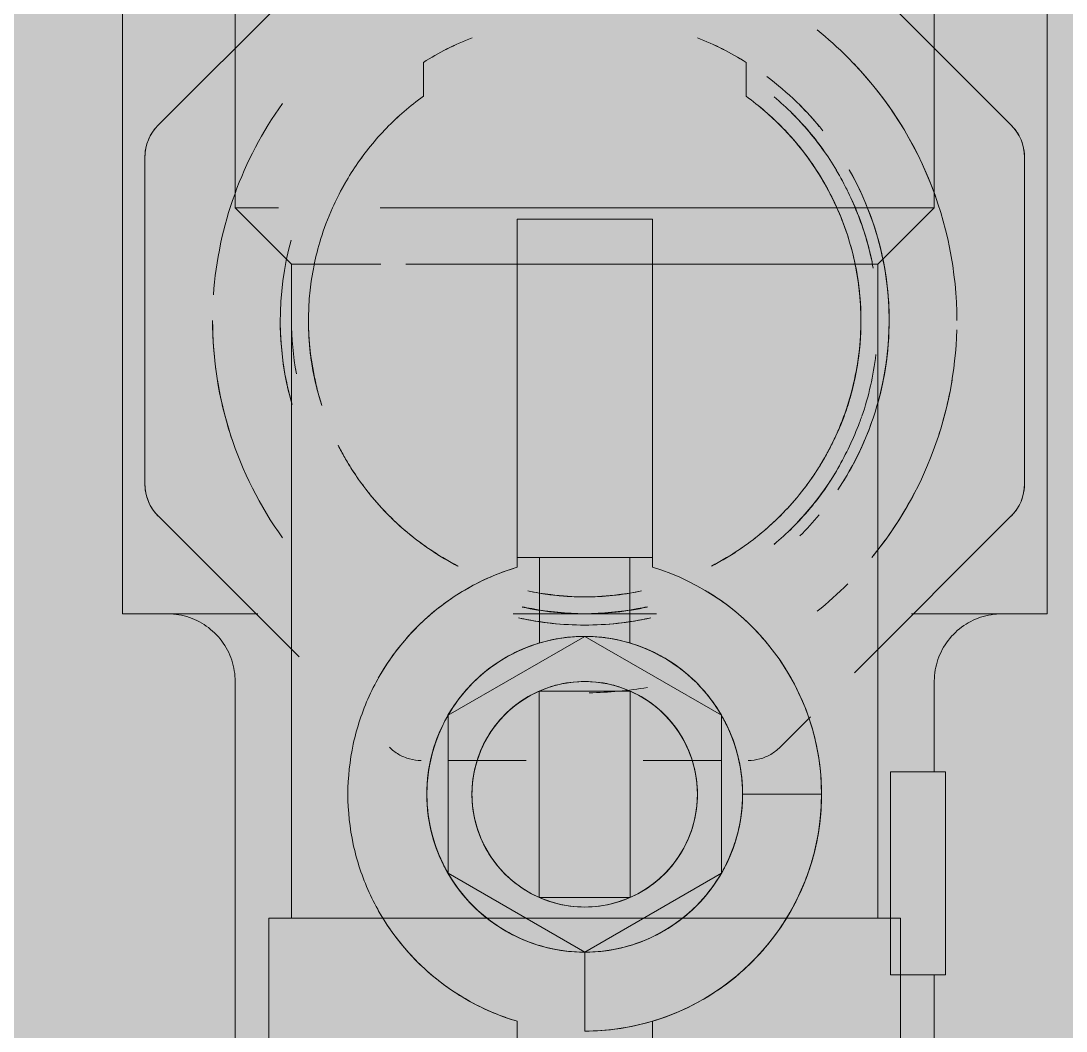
# Model space of a CAD drawing. Header units: millimetres. Extents: x 632 to 645312, y -3890 to 22200.
# Drawn here: x 638349.04 to 638395.38, y 7042.3 to 7087.08 of the extents above; entities that cross this region are included whole.
import ezdxf

# ---------------------------------------------------------------- set-up
doc = ezdxf.new("R2010")
doc.units = ezdxf.units.MM
doc.layers.add('A-200-H_WALL', color=111, linetype='Continuous', lineweight=13)
doc.layers.add('M-520-M_DRAINAGE_FW', color=2, linetype='Continuous', lineweight=13)

# ---------------------------------------------------------------- blocks, each defined once
blk = doc.blocks.new('MixerTap_Wall_GalvinEngineering_CliniMix_LeadSafe - TMV 1000 _201_70_01_09_-2774958-S6_501-SECTION C1')
at = {"layer": 'M-520-M_DRAINAGE_FW', "lineweight": 5}
for p, q in [((4348873.299, 7093.716), (4348873.299, 7060.795)), ((4348914.299, 7060.795), (4348914.299, 7093.716)), ((4348912.714, 7082.458), (4348904.376, 7090.795)), ((4348904.376, 7090.795), (4348912.714, 7082.458)), ((4348878.299, 7089.295), (4348878.299, 7078.795)), ((4348878.299, 7089.295), (4348878.299, 7085.872)), ((4348909.299, 7078.795), (4348909.299, 7089.295)), ((4348909.299, 7085.044), (4348909.299, 7089.295)), ((4348881.134, 7088.707), (4348874.885, 7082.458)), ((4348874.885, 7082.458), (4348881.134, 7088.707)), ((4348886.645, 7085.243), (4348886.645, 7083.739)), ((4348886.645, 7085.243), (4348886.645, 7083.739)), ((4348900.954, 7083.739), (4348900.954, 7085.243)), ((4348900.954, 7083.739), (4348900.954, 7085.243)), ((4348909.299, 7078.795), (4348909.299, 7085.044)), ((4348878.299, 7083.872), (4348878.299, 7081.044)), ((4348874.299, 7071.785), (4348874.299, 7081.044)), ((4348874.299, 7081.044), (4348874.299, 7071.785)), ((4348874.299, 7081.044), (4348874.299, 7066.546)), ((4348874.299, 7066.546), (4348874.299, 7081.044)), ((4348913.299, 7081.044), (4348913.299, 7066.546)), ((4348913.299, 7066.546), (4348913.299, 7081.044)), ((4348913.299, 7066.546), (4348913.299, 7081.044)), ((4348913.299, 7081.044), (4348913.299, 7066.546)), ((4348878.299, 7078.795), (4348880.799, 7076.295)), ((4348880.214, 7078.795), (4348878.299, 7078.795)), ((4348880.137, 7078.795), (4348878.301, 7078.795)), ((4348893.799, 7078.795), (4348884.736, 7078.795)), ((4348887.917, 7078.795), (4348885.254, 7078.795)), ((4348891.272, 7078.795), (4348888.373, 7078.795)), ((4348909.298, 7078.795), (4348893.799, 7078.795)), ((4348898.167, 7078.795), (4348893.799, 7078.795)), ((4348901.663, 7078.795), (4348899.225, 7078.795)), ((4348904.684, 7078.795), (4348903.979, 7078.795)), ((4348909.299, 7078.795), (4348904.982, 7078.795)), ((4348906.799, 7076.295), (4348909.299, 7078.795)), ((4348896.799, 7078.295), (4348890.799, 7078.295)), ((4348890.799, 7078.295), (4348890.799, 7076.295)), ((4348890.799, 7078.295), (4348890.799, 7076.295)), ((4348890.799, 7078.295), (4348890.799, 7078.227)), ((4348890.799, 7078.295), (4348890.799, 7078.227)), ((4348896.799, 7078.295), (4348893.799, 7078.295)), ((4348896.799, 7076.295), (4348896.799, 7078.295)), ((4348896.799, 7076.295), (4348896.799, 7078.295)), ((4348896.799, 7078.227), (4348896.799, 7078.295)), ((4348896.799, 7078.227), (4348896.799, 7078.295)), ((4348890.799, 7078.227), (4348890.799, 7078.027)), ((4348890.799, 7078.227), (4348890.799, 7078.027)), ((4348890.799, 7078.027), (4348890.799, 7077.709)), ((4348890.799, 7078.027), (4348890.799, 7077.295)), ((4348896.799, 7078.027), (4348896.799, 7078.227)), ((4348896.799, 7078.027), (4348896.799, 7078.227)), ((4348896.799, 7077.709), (4348896.799, 7078.027)), ((4348896.799, 7077.709), (4348896.799, 7078.027)), ((4348890.799, 7077.709), (4348890.799, 7077.295)), ((4348896.799, 7077.295), (4348896.799, 7077.709)), ((4348896.799, 7077.295), (4348896.799, 7077.709)), ((4348890.799, 7077.295), (4348890.799, 7076.813)), ((4348890.799, 7077.295), (4348890.799, 7076.813)), ((4348896.799, 7076.813), (4348896.799, 7077.295)), ((4348896.799, 7076.813), (4348896.799, 7077.295)), ((4348890.799, 7076.813), (4348890.799, 7076.295)), ((4348890.799, 7076.813), (4348890.799, 7076.295)), ((4348896.799, 7076.295), (4348896.799, 7076.813)), ((4348896.799, 7076.295), (4348896.799, 7076.813)), ((4348880.799, 7076.295), (4348880.799, 7047.295)), ((4348881.807, 7076.295), (4348880.799, 7076.295)), ((4348881.234, 7076.295), (4348880.799, 7076.295)), ((4348881.234, 7076.295), (4348880.799, 7076.295)), ((4348881.807, 7076.295), (4348880.799, 7076.295)), ((4348884.753, 7076.295), (4348881.234, 7076.295)), ((4348890.606, 7076.295), (4348885.873, 7076.295)), ((4348889.54, 7076.295), (4348885.873, 7076.295)), ((4348893.799, 7076.295), (4348890.606, 7076.295)), ((4348890.799, 7069.973), (4348890.799, 7076.295)), ((4348890.799, 7071.661), (4348890.799, 7076.295)), ((4348896.993, 7076.295), (4348893.799, 7076.295)), ((4348896.799, 7076.295), (4348896.799, 7069.973)), ((4348896.799, 7076.295), (4348896.799, 7071.661)), ((4348896.799, 7073.795), (4348896.799, 7076.295)), ((4348896.799, 7076.295), (4348896.799, 7073.795)), ((4348906.799, 7076.295), (4348896.993, 7076.295)), ((4348901.682, 7076.295), (4348897.986, 7076.295)), ((4348904.383, 7076.295), (4348901.726, 7076.295)), ((4348906.799, 7076.295), (4348905.792, 7076.295)), ((4348906.799, 7076.295), (4348905.792, 7076.295)), ((4348906.799, 7076.295), (4348906.365, 7076.295)), ((4348906.799, 7047.295), (4348906.799, 7076.295)), ((4348906.799, 7070.164), (4348906.799, 7073.795)), ((4348874.299, 7066.546), (4348874.299, 7071.661)), ((4348874.299, 7071.661), (4348874.299, 7066.546)), ((4348890.799, 7071.661), (4348890.799, 7069.973)), ((4348896.799, 7069.973), (4348896.799, 7071.661)), ((4348880.799, 7070.164), (4348880.799, 7066.548)), ((4348890.799, 7069.973), (4348890.799, 7068.847)), ((4348890.799, 7069.973), (4348890.799, 7069.657)), ((4348896.799, 7068.847), (4348896.799, 7069.973)), ((4348896.799, 7069.657), (4348896.799, 7069.973)), ((4348890.799, 7069.657), (4348890.799, 7069.355)), ((4348896.799, 7069.355), (4348896.799, 7069.657)), ((4348890.799, 7069.355), (4348890.799, 7069.081)), ((4348890.799, 7069.081), (4348890.799, 7068.847)), ((4348896.799, 7069.081), (4348896.799, 7069.355)), ((4348896.799, 7068.847), (4348896.799, 7069.081)), ((4348906.799, 7065.352), (4348906.799, 7069.239)), ((4348890.799, 7063.295), (4348890.799, 7068.847)), ((4348890.799, 7063.295), (4348890.799, 7068.847)), ((4348896.799, 7068.847), (4348896.799, 7063.295)), ((4348896.799, 7068.847), (4348896.799, 7063.295)), ((4348896.799, 7063.295), (4348896.799, 7067.245)), ((4348896.799, 7067.245), (4348896.799, 7063.295)), ((4348890.799, 7065.716), (4348890.799, 7063.295)), ((4348890.799, 7063.295), (4348890.799, 7065.716)), ((4348874.885, 7065.132), (4348881.134, 7058.883)), ((4348881.134, 7058.883), (4348874.885, 7065.132)), ((4348905.761, 7058.179), (4348912.714, 7065.132)), ((4348912.714, 7065.132), (4348905.761, 7058.179)), ((4348906.799, 7060.795), (4348906.799, 7063.569)), ((4348896.799, 7063.295), (4348890.799, 7063.295)), ((4348890.799, 7063.295), (4348890.799, 7062.857)), ((4348890.799, 7063.295), (4348890.799, 7062.857)), ((4348891.799, 7059.503), (4348891.799, 7063.295)), ((4348892.796, 7063.295), (4348891.799, 7063.295)), ((4348892.796, 7063.295), (4348891.799, 7063.295)), ((4348891.799, 7059.503), (4348891.799, 7063.295)), ((4348891.799, 7063.295), (4348895.799, 7063.295)), ((4348893.799, 7063.295), (4348892.796, 7063.295)), ((4348893.799, 7063.295), (4348892.796, 7063.295)), ((4348894.802, 7063.295), (4348893.799, 7063.295)), ((4348894.802, 7063.295), (4348893.799, 7063.295)), ((4348895.799, 7063.295), (4348894.802, 7063.295)), ((4348895.799, 7063.295), (4348894.802, 7063.295)), ((4348895.799, 7063.295), (4348895.799, 7059.503)), ((4348895.799, 7063.295), (4348895.799, 7059.503)), ((4348896.799, 7062.857), (4348896.799, 7063.295)), ((4348896.799, 7062.857), (4348896.799, 7063.295)), ((4348879.304, 7060.795), (4348873.299, 7060.795)), ((4348893.799, 7060.795), (4348890.622, 7060.795)), ((4348893.799, 7060.795), (4348890.622, 7060.795)), ((4348896.977, 7060.795), (4348893.799, 7060.795)), ((4348896.977, 7060.795), (4348893.799, 7060.795)), ((4348908.376, 7060.795), (4348905.761, 7058.179)), ((4348905.761, 7058.179), (4348908.376, 7060.795)), ((4348914.299, 7060.795), (4348908.295, 7060.795)), ((4348887.737, 7056.295), (4348893.799, 7059.795)), ((4348893.799, 7059.795), (4348887.737, 7056.295)), ((4348893.799, 7059.795), (4348899.862, 7056.295)), ((4348899.862, 7056.295), (4348893.799, 7059.795)), ((4348906.799, 7047.614), (4348906.799, 7059.55)), ((4348878.299, 7057.795), (4348878.299, 7036.795)), ((4348880.799, 7057.795), (4348880.799, 7047.295)), ((4348909.299, 7053.795), (4348909.299, 7057.795)), ((4348891.778, 7048.222), (4348891.778, 7057.369)), ((4348891.778, 7057.369), (4348895.82, 7057.369)), ((4348895.82, 7057.369), (4348891.778, 7057.369)), ((4348891.778, 7057.369), (4348891.778, 7048.222)), ((4348895.82, 7057.369), (4348895.82, 7048.222)), ((4348895.82, 7048.222), (4348895.82, 7057.369)), ((4348895.82, 7054.636), (4348895.82, 7057.35)), ((4348895.82, 7057.35), (4348895.82, 7054.636)), ((4348887.737, 7049.295), (4348887.737, 7056.295)), ((4348887.737, 7056.295), (4348887.737, 7049.295)), ((4348899.862, 7056.295), (4348899.862, 7049.295)), ((4348899.862, 7049.295), (4348899.862, 7056.295)), ((4348903.817, 7056.235), (4348902.462, 7054.881)), ((4348902.462, 7054.881), (4348903.817, 7056.235)), ((4348902.462, 7054.881), (4348903.817, 7056.235)), ((4348903.817, 7056.235), (4348902.462, 7054.881)), ((4348887.737, 7054.295), (4348891.201, 7054.295)), ((4348891.201, 7054.295), (4348887.737, 7054.295)), ((4348896.397, 7054.295), (4348899.862, 7054.295)), ((4348899.862, 7054.295), (4348896.397, 7054.295)), ((4348895.82, 7048.222), (4348895.82, 7053.962)), ((4348895.82, 7053.962), (4348895.82, 7048.222)), ((4348908.808, 7053.795), (4348907.364, 7053.795)), ((4348908.808, 7053.795), (4348907.364, 7053.795)), ((4348907.364, 7053.795), (4348907.364, 7044.795)), ((4348907.364, 7044.795), (4348907.364, 7053.795)), ((4348909.799, 7053.795), (4348907.364, 7053.795)), ((4348907.364, 7053.795), (4348909.799, 7053.795)), ((4348909.299, 7053.795), (4348908.808, 7053.795)), ((4348909.299, 7053.795), (4348908.808, 7053.795)), ((4348909.799, 7053.795), (4348909.799, 7044.795)), ((4348909.799, 7044.795), (4348909.799, 7053.795)), ((4348899.862, 7049.295), (4348899.862, 7052.98)), ((4348899.862, 7052.98), (4348899.862, 7049.295)), ((4348904.299, 7052.795), (4348900.799, 7052.795)), ((4348900.799, 7052.795), (4348904.299, 7052.795)), ((4348903.817, 7052.795), (4348904.299, 7052.795)), ((4348904.299, 7052.795), (4348903.817, 7052.795)), ((4348887.737, 7051.662), (4348887.737, 7049.295)), ((4348887.737, 7049.295), (4348887.737, 7051.662)), ((4348891.778, 7051.628), (4348891.778, 7048.222)), ((4348891.778, 7048.222), (4348891.778, 7051.628)), ((4348893.799, 7045.795), (4348887.737, 7049.295)), ((4348887.737, 7049.295), (4348893.799, 7045.795)), ((4348899.862, 7049.295), (4348893.799, 7045.795)), ((4348893.799, 7045.795), (4348899.862, 7049.295)), ((4348895.82, 7048.222), (4348891.778, 7048.222)), ((4348891.778, 7048.222), (4348895.82, 7048.222)), ((4348879.799, 7047.295), (4348879.799, 7039.295)), ((4348879.799, 7047.295), (4348879.799, 7039.295)), ((4348881.861, 7047.295), (4348879.799, 7047.295)), ((4348879.972, 7047.295), (4348879.799, 7047.295)), ((4348881.861, 7047.295), (4348879.799, 7047.295)), ((4348882.588, 7047.295), (4348880.799, 7047.295)), ((4348882.588, 7047.295), (4348880.799, 7047.295)), ((4348880.986, 7047.295), (4348880.799, 7047.295)), ((4348884.518, 7047.295), (4348881.861, 7047.295)), ((4348884.938, 7047.295), (4348881.98, 7047.295)), ((4348884.573, 7047.295), (4348882.588, 7047.295)), ((4348889.469, 7047.295), (4348884.518, 7047.295)), ((4348889.469, 7047.295), (4348884.573, 7047.295)), ((4348891.003, 7047.295), (4348885.624, 7047.295)), ((4348891.012, 7047.295), (4348885.724, 7047.295)), ((4348893.799, 7047.295), (4348891.003, 7047.295)), ((4348893.799, 7047.295), (4348891.012, 7047.295)), ((4348896.587, 7047.295), (4348893.799, 7047.295)), ((4348896.595, 7047.295), (4348893.799, 7047.295)), ((4348901.875, 7047.295), (4348896.587, 7047.295)), ((4348901.974, 7047.295), (4348896.595, 7047.295)), ((4348906.799, 7047.295), (4348898.129, 7047.295)), ((4348907.799, 7047.295), (4348898.129, 7047.295)), ((4348904.408, 7047.295), (4348902.179, 7047.295)), ((4348904.408, 7047.295), (4348902.179, 7047.295)), ((4348904.222, 7047.295), (4348902.891, 7047.295)), ((4348904.222, 7047.295), (4348902.891, 7047.295)), ((4348905.011, 7047.295), (4348904.145, 7047.295)), ((4348905.738, 7047.295), (4348904.267, 7047.295)), ((4348906.799, 7047.295), (4348905.011, 7047.295)), ((4348907.799, 7047.295), (4348905.738, 7047.295)), ((4348906.799, 7047.295), (4348906.612, 7047.295)), ((4348907.799, 7047.295), (4348907.627, 7047.295)), ((4348907.799, 7039.295), (4348907.799, 7047.295)), ((4348907.799, 7044.795), (4348907.799, 7047.295)), ((4348893.799, 7045.795), (4348893.799, 7042.295)), ((4348893.799, 7042.295), (4348893.799, 7045.795)), ((4348893.799, 7042.295), (4348893.799, 7045.795)), ((4348893.799, 7045.795), (4348893.799, 7042.295)), ((4348907.364, 7044.795), (4348908.808, 7044.795)), ((4348907.364, 7044.795), (4348908.808, 7044.795)), ((4348907.364, 7044.795), (4348909.799, 7044.795)), ((4348907.364, 7044.795), (4348909.799, 7044.795)), ((4348907.799, 7039.295), (4348907.799, 7044.795)), ((4348908.808, 7044.795), (4348909.299, 7044.795)), ((4348908.808, 7044.795), (4348909.299, 7044.795)), ((4348909.299, 7036.795), (4348909.299, 7044.795)), ((4348890.799, 7042.733), (4348890.799, 7042.295)), ((4348890.799, 7042.733), (4348890.799, 7042.295)), ((4348896.799, 7042.295), (4348896.799, 7042.733)), ((4348896.799, 7042.295), (4348896.799, 7042.733)), ((4348890.799, 7042.295), (4348890.799, 7039.295)), ((4348896.799, 7039.295), (4348896.799, 7042.295))]:
    blk.add_line(p, q, dxfattribs=at)
at = {"layer": 'M-520-M_DRAINAGE_FW', "lineweight": 5, "flags": 128}
for points in [[(4348878.299, 7057.795), (4348878.297, 7057.915), (4348878.29, 7058.035), (4348878.278, 7058.154), (4348878.261, 7058.273), (4348878.24, 7058.391), (4348878.213, 7058.508), (4348878.182, 7058.624), (4348878.147, 7058.739), (4348878.107, 7058.852), (4348878.063, 7058.963), (4348878.014, 7059.073), (4348877.96, 7059.181), (4348877.903, 7059.286), (4348877.841, 7059.389), (4348877.775, 7059.489), (4348877.706, 7059.587), (4348877.632, 7059.682), (4348877.555, 7059.773), (4348877.474, 7059.862), (4348877.389, 7059.947), (4348877.302, 7060.029), (4348877.211, 7060.107), (4348877.117, 7060.182), (4348877.02, 7060.253), (4348876.92, 7060.32), (4348876.818, 7060.382), (4348876.713, 7060.441), (4348876.606, 7060.495), (4348876.497, 7060.546), (4348876.386, 7060.591), (4348876.274, 7060.633), (4348876.159, 7060.669), (4348876.044, 7060.701), (4348875.927, 7060.729), (4348875.809, 7060.752), (4348875.691, 7060.77), (4348875.571, 7060.783), (4348875.452, 7060.791), (4348875.332, 7060.795), (4348875.299, 7060.795)], [(4348912.299, 7060.795), (4348912.179, 7060.793), (4348912.06, 7060.786), (4348911.94, 7060.774), (4348911.821, 7060.757), (4348911.703, 7060.735), (4348911.586, 7060.709), (4348911.47, 7060.678), (4348911.356, 7060.643), (4348911.243, 7060.603), (4348911.131, 7060.558), (4348911.022, 7060.509), (4348910.914, 7060.456), (4348910.809, 7060.399), (4348910.706, 7060.337), (4348910.605, 7060.271), (4348910.508, 7060.201), (4348910.413, 7060.128), (4348910.321, 7060.051), (4348910.233, 7059.97), (4348910.147, 7059.885), (4348910.065, 7059.798), (4348909.987, 7059.707), (4348909.913, 7059.613), (4348909.842, 7059.516), (4348909.775, 7059.416), (4348909.712, 7059.314), (4348909.653, 7059.209), (4348909.599, 7059.102), (4348909.549, 7058.993), (4348909.503, 7058.882), (4348909.462, 7058.77), (4348909.425, 7058.655), (4348909.393, 7058.54), (4348909.366, 7058.423), (4348909.343, 7058.305), (4348909.325, 7058.186), (4348909.312, 7058.067), (4348909.303, 7057.947), (4348909.3, 7057.828), (4348909.299, 7057.795)]]:
    blk.add_lwpolyline(points, dxfattribs=at)
at = {"layer": 'M-520-M_DRAINAGE_FW', "lineweight": 5}
for centre, radius, start, end in [((4348893.799, 7073.795), 16.5, 45, 51.3636), ((4348893.799, 7073.795), 16.5, 45, 51.3636), ((4348893.799, 7073.795), 16.5, 45, 51.3636), ((4348893.799, 7073.795), 16.5, 45, 51.3636), ((4348893.799, 7073.795), 16.5, 0, 45), ((4348893.799, 7073.795), 16.5, 0, 45), ((4348893.799, 7073.795), 16.5, 18.6631, 43.6764), ((4348893.799, 7073.795), 16.5, 18.6631, 43.6764), ((4348893.799, 7073.795), 13.5, 38.5703, 53.2407), ((4348893.799, 7073.795), 16.5, 144.291, 176.0443), ((4348893.799, 7073.795), 16.5, 144.291, 176.0443), ((4348893.799, 7073.795), 12.25, 31.269, 49.509), ((4348893.799, 7073.795), 13, 35.2502, 45), ((4348893.799, 7073.795), 13, 35.2502, 45), ((4348893.799, 7073.795), 13.5, 39.635, 45), ((4348893.799, 7073.795), 13.5, 39.635, 45), ((4348876.299, 7081.044), 2, 135, 180), ((4348876.299, 7081.044), 2, 135, 150), ((4348876.299, 7081.044), 2, 135, 150), ((4348876.299, 7081.044), 2, 135, 150), ((4348893.799, 7073.795), 12.25, 28.0019, 45), ((4348893.799, 7073.795), 12.25, 28.0019, 45), ((4348893.799, 7073.795), 12.25, 28.0019, 45), ((4348893.799, 7073.795), 12.25, 28.0019, 45), ((4348911.299, 7081.044), 2, 30, 45), ((4348911.299, 7081.044), 2, 30, 45), ((4348911.299, 7081.044), 2, 0, 45), ((4348911.299, 7081.044), 2, 15, 45), ((4348876.299, 7081.044), 2, 150, 165), ((4348876.299, 7081.044), 2, 150, 165), ((4348876.299, 7081.044), 2, 150, 165), ((4348911.299, 7081.044), 2, 15, 30), ((4348911.299, 7081.044), 2, 15, 30), ((4348876.299, 7081.044), 2, 165, 180), ((4348876.299, 7081.044), 2, 165, 180), ((4348876.299, 7081.044), 2, 165, 180), ((4348911.299, 7081.044), 2, 0, 15), ((4348911.299, 7081.044), 2, 0, 15), ((4348911.299, 7081.044), 2, 0, 15), ((4348893.799, 7073.795), 12.25, 18.1984, 31.269), ((4348893.799, 7073.795), 12.25, 18.1984, 31.2699), ((4348893.799, 7073.795), 13.5, 347.3986, 29.6574), ((4348893.799, 7073.795), 13.5, 7.0087, 29.6574), ((4348893.799, 7073.795), 12.25, 12.9877, 25.9754), ((4348893.799, 7073.795), 12.25, 12.9877, 25.9754), ((4348893.799, 7073.795), 12.25, 12.9877, 25.9754), ((4348893.799, 7073.795), 12.25, 12.9877, 25.9754), ((4348893.799, 7073.795), 13, 12.2384, 24.4768), ((4348893.799, 7073.795), 13, 12.2384, 24.4768), ((4348893.799, 7073.795), 13.5, 343.9984, 20.9976), ((4348893.799, 7073.795), 13.5, 164.6543, 196.0016), ((4348893.799, 7073.795), 13.5, 344.8185, 14.9917), ((4348893.799, 7073.795), 12.25, 0, 12.9877), ((4348893.799, 7073.795), 12.25, 0, 12.9877), ((4348893.799, 7073.795), 12.25, 0, 12.9877), ((4348893.799, 7073.795), 12.25, 0, 12.9877), ((4348893.799, 7073.795), 12.25, 168.0382, 197.8678), ((4348893.799, 7073.795), 12.25, 342.1322, 11.9618), ((4348893.799, 7073.795), 16.5, 180, 215.709), ((4348893.799, 7073.795), 16.5, 180, 215.709), ((4348893.799, 7073.795), 16.5, 180, 188.2305), ((4348893.799, 7073.795), 16.5, 180, 188.2305), ((4348893.799, 7073.795), 13.5, 180, 190.0594), ((4348893.799, 7073.795), 13.5, 180, 190.0594), ((4348893.799, 7073.795), 13, 180, 190.4463), ((4348893.799, 7073.795), 13, 180, 190.4463), ((4348893.799, 7073.795), 12.25, 180, 191.0859), ((4348893.799, 7073.795), 12.25, 180, 191.0859), ((4348893.799, 7073.795), 12.25, 180, 191.0859), ((4348893.799, 7073.795), 12.25, 180, 191.0859), ((4348893.799, 7073.795), 12.25, 338.7221, 0), ((4348893.799, 7073.795), 12.25, 338.7221, 0), ((4348893.799, 7073.795), 12.25, 341.1735, 0), ((4348893.799, 7073.795), 12.25, 341.1735, 0), ((4348893.799, 7073.795), 16.5, 320.4663, 358.5849), ((4348893.799, 7073.795), 16.5, 320.4663, 358.5849), ((4348893.799, 7073.795), 13, 340.9615, 353.3404), ((4348893.799, 7073.795), 13, 340.9615, 353.3404), ((4348893.799, 7073.795), 13.5, 189.2579, 196.0016), ((4348893.799, 7073.795), 12.25, 190.2106, 197.8678), ((4348893.799, 7073.795), 16.5, 189.1933, 198.6631), ((4348893.799, 7073.795), 16.5, 189.1933, 198.6631), ((4348893.799, 7073.795), 16.5, 341.3369, 350.8067), ((4348893.799, 7073.795), 16.5, 341.3369, 350.8067), ((4348893.799, 7073.795), 13.5, 327.9062, 347.3986), ((4348893.799, 7073.795), 12.25, 328.5559, 342.1322), ((4348893.799, 7073.795), 12.25, 328.5548, 342.1322), ((4348893.799, 7073.795), 13.5, 327.9062, 340.8333), ((4348893.799, 7073.795), 13.5, 326.2709, 338.8976), ((4348893.799, 7073.795), 13.5, 326.2698, 338.8961), ((4348876.299, 7066.546), 2, 180, 195), ((4348876.299, 7066.546), 2, 180, 195), ((4348876.299, 7066.546), 2, 180, 225), ((4348876.299, 7066.546), 2, 180, 195), ((4348893.799, 7073.795), 13, 315, 324.7498), ((4348893.799, 7073.795), 13, 315, 324.7498), ((4348911.299, 7066.546), 2, 315, 0), ((4348911.299, 7066.546), 2, 345, 0), ((4348911.299, 7066.546), 2, 345, 0), ((4348911.299, 7066.546), 2, 345, 0), ((4348876.299, 7066.546), 2, 195, 210), ((4348876.299, 7066.546), 2, 195, 210), ((4348876.299, 7066.546), 2, 195, 225), ((4348893.799, 7073.795), 16.5, 320.4663, 332.5803), ((4348893.799, 7073.795), 16.5, 320.4663, 332.5803), ((4348911.299, 7066.546), 2, 315, 345), ((4348911.299, 7066.546), 2, 330, 345), ((4348911.299, 7066.546), 2, 330, 345), ((4348876.299, 7066.546), 2, 210, 225), ((4348876.299, 7066.546), 2, 210, 225), ((4348911.299, 7066.546), 2, 315, 330), ((4348911.299, 7066.546), 2, 315, 330), ((4348893.799, 7073.795), 13.5, 315, 320.365), ((4348893.799, 7073.795), 13.5, 315, 320.365), ((4348893.799, 7052.795), 10.5, 106.6015, 150.6406), ((4348893.799, 7052.795), 10.5, 106.6015, 150.6406), ((4348893.799, 7052.795), 10.5, 106.6015, 118.8346), ((4348893.799, 7052.795), 10.5, 106.6015, 118.8346), ((4348893.799, 7052.795), 10.5, 286.6015, 73.3985), ((4348893.799, 7052.795), 10.5, 0, 73.3985), ((4348893.799, 7073.795), 16.5, 308.6364, 315), ((4348893.799, 7073.795), 16.5, 308.6364, 315), ((4348893.799, 7073.795), 16.5, 308.6364, 315), ((4348893.799, 7073.795), 16.5, 308.6364, 315), ((4348893.799, 7052.795), 10.5, 118.8346, 131.0677), ((4348893.799, 7052.795), 10.5, 118.8346, 131.0677), ((4348893.799, 7073.795), 12.25, 258.4089, 270), ((4348893.799, 7073.795), 12.25, 258.409, 270), ((4348893.799, 7073.795), 12.25, 270, 281.5911), ((4348893.799, 7052.795), 10.5, 44.0391, 58.7188), ((4348893.799, 7052.795), 10.5, 44.0391, 58.7188), ((4348893.799, 7052.795), 10.5, 131.0677, 143.3008), ((4348893.799, 7052.795), 10.5, 131.0677, 143.3008), ((4348893.799, 7073.795), 13, 257.715, 270), ((4348893.799, 7073.795), 13, 257.715, 270), ((4348893.799, 7073.795), 13, 270, 282.285), ((4348893.799, 7073.795), 13, 270, 282.285), ((4348893.799, 7073.795), 13.5, 257.4515, 270), ((4348893.799, 7073.795), 13.5, 257.4515, 270), ((4348893.799, 7073.795), 13.5, 257.6992, 270), ((4348893.799, 7073.795), 13.5, 257.6992, 270), ((4348893.799, 7073.795), 13.5, 270, 282.5485), ((4348893.799, 7073.795), 13.5, 270, 282.3008), ((4348893.799, 7052.795), 7, 90, 270), ((4348893.799, 7052.795), 7, 90, 270), ((4348893.799, 7052.795), 7, 90, 105), ((4348893.799, 7052.795), 7, 90, 105), ((4348893.799, 7052.795), 7, 90, 105), ((4348893.799, 7052.795), 7, 90, 98.3008), ((4348893.799, 7052.795), 7, 90, 98.3008), ((4348893.799, 7052.795), 7, 270, 90), ((4348893.799, 7052.795), 7, 81.6992, 90), ((4348893.799, 7052.795), 7, 81.6992, 90), ((4348893.799, 7052.795), 7, 270, 90), ((4348893.799, 7052.795), 7, 75, 90), ((4348893.799, 7052.795), 7, 75, 90), ((4348893.799, 7052.795), 7, 75, 90), ((4348893.799, 7052.795), 10.5, 29.3594, 44.0391), ((4348893.799, 7052.795), 10.5, 29.3594, 44.0391), ((4348893.799, 7052.795), 7, 105, 135), ((4348893.799, 7052.795), 7, 105, 120), ((4348893.799, 7052.795), 7, 105, 120), ((4348893.799, 7052.795), 7, 98.3008, 106.6015), ((4348893.799, 7052.795), 7, 98.3008, 106.6015), ((4348893.799, 7052.795), 7, 73.3985, 81.6992), ((4348893.799, 7052.795), 7, 73.3985, 81.6992), ((4348893.799, 7052.795), 7, 45, 75), ((4348893.799, 7052.795), 7, 60, 75), ((4348893.799, 7052.795), 7, 60, 75), ((4348893.799, 7052.795), 10.5, 143.3008, 155.5338), ((4348893.799, 7052.795), 10.5, 143.3008, 155.5338), ((4348893.799, 7052.795), 7, 120, 135), ((4348893.799, 7052.795), 7, 120, 135), ((4348893.799, 7052.795), 7, 45, 60), ((4348893.799, 7052.795), 7, 45, 60), ((4348893.799, 7052.795), 10.5, 16.7198, 29.3594), ((4348893.799, 7052.795), 10.5, 16.7198, 29.3594), ((4348893.799, 7052.795), 7, 135, 150), ((4348893.799, 7052.795), 7, 135, 150), ((4348893.799, 7052.795), 7, 135, 150), ((4348893.799, 7052.795), 5, 90, 270), ((4348893.799, 7052.795), 5, 105, 120), ((4348893.799, 7052.795), 5, 105, 120), ((4348893.799, 7052.795), 5, 105, 120), ((4348893.799, 7052.795), 5, 90, 105), ((4348893.799, 7052.795), 5, 90, 105), ((4348893.799, 7052.795), 5, 90, 105), ((4348893.799, 7052.795), 5, 75, 90), ((4348893.799, 7052.795), 5, 270, 90), ((4348893.799, 7052.795), 5, 75, 90), ((4348893.799, 7052.795), 5, 75, 90), ((4348893.799, 7073.795), 16.5, 270.683, 279.7244), ((4348893.799, 7073.795), 16.5, 270.683, 279.7244), ((4348893.799, 7052.795), 5, 60, 75), ((4348893.799, 7052.795), 5, 60, 75), ((4348893.799, 7052.795), 5, 60, 75), ((4348893.799, 7052.795), 7, 30, 45), ((4348893.799, 7052.795), 7, 30, 45), ((4348893.799, 7052.795), 7, 30, 45), ((4348893.799, 7052.795), 10.5, 155.5338, 167.7669), ((4348893.799, 7052.795), 10.5, 155.5338, 167.7669), ((4348893.799, 7052.795), 5, 120, 240), ((4348893.799, 7052.795), 5, 120, 135), ((4348893.799, 7052.795), 5, 120, 135), ((4348893.799, 7052.795), 5, 300, 60), ((4348893.799, 7052.795), 5, 45, 60), ((4348893.799, 7052.795), 5, 45, 60), ((4348893.799, 7052.795), 7, 150, 210), ((4348893.799, 7052.795), 7, 150, 165), ((4348893.799, 7052.795), 7, 150, 165), ((4348893.799, 7052.795), 5, 135, 150), ((4348893.799, 7052.795), 5, 135, 150), ((4348893.799, 7052.795), 5, 30, 45), ((4348893.799, 7052.795), 5, 30, 45), ((4348893.799, 7052.795), 7, 0, 30), ((4348893.799, 7052.795), 7, 15, 30), ((4348893.799, 7052.795), 7, 15, 30), ((4348893.799, 7052.795), 10.5, 14.6797, 16.7198), ((4348893.799, 7052.795), 10.5, 14.6797, 16.7198), ((4348893.799, 7052.795), 5, 150, 165), ((4348893.799, 7052.795), 5, 150, 165), ((4348893.799, 7052.795), 5, 15, 30), ((4348893.799, 7052.795), 5, 15, 30), ((4348893.799, 7052.795), 10.5, 0, 14.6797), ((4348893.799, 7052.795), 10.5, 0, 14.6797), ((4348893.799, 7052.795), 10.5, 167.7669, 180), ((4348893.799, 7052.795), 10.5, 167.7669, 180), ((4348886.551, 7056.295), 2, 225, 240), ((4348886.551, 7056.295), 2, 225, 240), ((4348886.551, 7056.295), 2, 225, 240), ((4348886.551, 7056.295), 2, 225, 240), ((4348901.048, 7056.295), 2, 300, 315), ((4348901.048, 7056.295), 2, 300, 315), ((4348901.048, 7056.295), 2, 300, 315), ((4348901.048, 7056.295), 2, 300, 315), ((4348886.551, 7056.295), 2, 240, 255), ((4348886.551, 7056.295), 2, 240, 255), ((4348886.551, 7056.295), 2, 240, 255), ((4348886.551, 7056.295), 2, 240, 255), ((4348886.551, 7056.295), 2, 255, 270), ((4348886.551, 7056.295), 2, 255, 270), ((4348886.551, 7056.295), 2, 255, 270), ((4348886.551, 7056.295), 2, 255, 270), ((4348893.799, 7052.795), 7, 165, 180), ((4348893.799, 7052.795), 7, 165, 180), ((4348893.799, 7052.795), 7, 0, 15), ((4348893.799, 7052.795), 7, 0, 15), ((4348901.048, 7056.295), 2, 270, 285), ((4348901.048, 7056.295), 2, 270, 285), ((4348901.048, 7056.295), 2, 270, 285), ((4348901.048, 7056.295), 2, 270, 285), ((4348901.048, 7056.295), 2, 285, 300), ((4348901.048, 7056.295), 2, 285, 300), ((4348901.048, 7056.295), 2, 285, 300), ((4348901.048, 7056.295), 2, 285, 300), ((4348893.799, 7052.795), 5, 165, 180), ((4348893.799, 7052.795), 5, 165, 180), ((4348893.799, 7052.795), 5, 0, 15), ((4348893.799, 7052.795), 5, 0, 15), ((4348893.799, 7052.795), 10.5, 180, 192.2331), ((4348893.799, 7052.795), 10.5, 180, 192.2331), ((4348893.799, 7052.795), 7, 180, 195), ((4348893.799, 7052.795), 7, 180, 195), ((4348893.799, 7052.795), 5, 180, 195), ((4348893.799, 7052.795), 5, 180, 195), ((4348893.799, 7052.795), 10.5, 270, 0), ((4348893.799, 7052.795), 5, 345, 0), ((4348893.799, 7052.795), 5, 345, 0), ((4348893.799, 7052.795), 7, 330, 1.5869), ((4348893.799, 7052.795), 7, 330, 0), ((4348893.799, 7052.795), 7, 345, 0), ((4348893.799, 7052.795), 7, 345, 0), ((4348893.799, 7052.795), 10.5, 345, 0), ((4348893.799, 7052.795), 10.5, 345.3203, 0), ((4348893.799, 7052.795), 7, 189.717, 210), ((4348893.799, 7052.795), 5, 195, 210), ((4348893.799, 7052.795), 5, 195, 210), ((4348893.799, 7052.795), 5, 330, 345), ((4348893.799, 7052.795), 5, 330, 345), ((4348893.799, 7052.795), 7, 195, 210), ((4348893.799, 7052.795), 7, 195, 210), ((4348893.799, 7052.795), 7, 330, 345), ((4348893.799, 7052.795), 7, 330, 345), ((4348893.799, 7052.795), 10.5, 192.2331, 204.4662), ((4348893.799, 7052.795), 10.5, 192.2331, 204.4662), ((4348893.799, 7052.795), 5, 210, 225), ((4348893.799, 7052.795), 5, 210, 225), ((4348893.799, 7052.795), 5, 315, 330), ((4348893.799, 7052.795), 5, 315, 330), ((4348893.799, 7052.795), 10.5, 343.2144, 345), ((4348893.799, 7052.795), 10.5, 343.2802, 345.3203), ((4348893.799, 7052.795), 10.5, 330, 343.2144), ((4348893.799, 7052.795), 10.5, 330.6406, 343.2802), ((4348893.799, 7052.795), 7, 210, 225), ((4348893.799, 7052.795), 7, 210, 225), ((4348893.799, 7052.795), 7, 210, 225), ((4348893.799, 7052.795), 5, 225, 240), ((4348893.799, 7052.795), 5, 225, 240), ((4348893.799, 7052.795), 5, 300, 315), ((4348893.799, 7052.795), 5, 300, 315), ((4348893.799, 7052.795), 7, 315, 330), ((4348893.799, 7052.795), 7, 315, 330), ((4348893.799, 7052.795), 7, 315, 330), ((4348893.799, 7052.795), 10.5, 204.4662, 216.6992), ((4348893.799, 7052.795), 10.5, 204.4662, 216.6992), ((4348893.799, 7052.795), 5, 240, 255), ((4348893.799, 7052.795), 5, 240, 255), ((4348893.799, 7052.795), 5, 240, 255), ((4348893.799, 7052.795), 5, 285, 300), ((4348893.799, 7052.795), 5, 285, 300), ((4348893.799, 7052.795), 5, 285, 300), ((4348893.799, 7052.795), 7, 225, 255), ((4348893.799, 7052.795), 7, 225, 240), ((4348893.799, 7052.795), 7, 225, 240), ((4348893.799, 7052.795), 5, 255, 270), ((4348893.799, 7052.795), 5, 255, 270), ((4348893.799, 7052.795), 5, 255, 270), ((4348893.799, 7052.795), 5, 270, 285), ((4348893.799, 7052.795), 5, 270, 285), ((4348893.799, 7052.795), 5, 270, 285), ((4348893.799, 7052.795), 7, 285, 315), ((4348893.799, 7052.795), 7, 300, 315), ((4348893.799, 7052.795), 7, 300, 315), ((4348893.799, 7052.795), 10.5, 209.3594, 253.3985), ((4348893.799, 7052.795), 10.5, 209.3594, 253.3985), ((4348893.799, 7052.795), 10.5, 315, 330), ((4348893.799, 7052.795), 10.5, 315.9609, 330.6406), ((4348893.799, 7052.795), 10.5, 216.6992, 228.9323), ((4348893.799, 7052.795), 10.5, 216.6992, 228.9323), ((4348893.799, 7052.795), 7, 240, 255), ((4348893.799, 7052.795), 7, 240, 255), ((4348893.799, 7052.795), 7, 285, 300), ((4348893.799, 7052.795), 7, 285, 300), ((4348893.799, 7052.795), 7, 255, 270), ((4348893.799, 7052.795), 7, 255, 270), ((4348893.799, 7052.795), 7, 255, 270), ((4348893.799, 7052.795), 7, 270, 285), ((4348893.799, 7052.795), 7, 270, 285), ((4348893.799, 7052.795), 7, 270, 285), ((4348893.799, 7052.795), 10.5, 300, 315), ((4348893.799, 7052.795), 10.5, 301.2812, 315.9609), ((4348893.799, 7052.795), 10.5, 228.9323, 241.1654), ((4348893.799, 7052.795), 10.5, 228.9323, 241.1654), ((4348893.799, 7052.795), 10.5, 241.1654, 253.3985), ((4348893.799, 7052.795), 10.5, 241.1654, 253.3985), ((4348893.799, 7052.795), 10.5, 270, 286.6015), ((4348893.799, 7052.795), 10.5, 278.3008, 286.6015), ((4348893.799, 7052.795), 10.5, 270, 278.3008)]:
    blk.add_arc(centre, radius, start, end, dxfattribs=at)
for points in [[(4348888.805, 7086.337), (4348888.038, 7086.034), (4348887.319, 7085.672), (4348886.645, 7085.243)], [(4348888.805, 7086.337), (4348888.038, 7086.032), (4348887.316, 7085.663), (4348886.645, 7085.243)], [(4348900.954, 7085.243), (4348900.28, 7085.672), (4348899.56, 7086.034), (4348898.794, 7086.337)], [(4348900.954, 7085.243), (4348900.282, 7085.663), (4348899.561, 7086.032), (4348898.794, 7086.337)], [(4348886.645, 7083.739), (4348886.056, 7083.315), (4348885.507, 7082.84), (4348885.01, 7082.328)], [(4348886.645, 7083.739), (4348886.05, 7083.309), (4348885.507, 7082.839), (4348885.011, 7082.329)], [(4348902.588, 7082.329), (4348902.091, 7082.839), (4348901.549, 7083.309), (4348900.954, 7083.739)], [(4348905.025, 7080.351), (4348904.661, 7080.987), (4348903.808, 7082.2), (4348902.767, 7083.238), (4348902.201, 7083.715)], [(4348885.01, 7082.328), (4348884.761, 7082.072), (4348884.289, 7081.54), (4348883.864, 7080.971), (4348883.664, 7080.676)], [(4348885.011, 7082.329), (4348884.514, 7081.818), (4348884.063, 7081.266), (4348883.665, 7080.677)], [(4348903.829, 7080.83), (4348903.457, 7081.362), (4348903.042, 7081.862), (4348902.588, 7082.329)], [(4348883.665, 7080.677), (4348883.267, 7080.087), (4348882.921, 7079.461), (4348882.616, 7078.795)], [(4348883.664, 7080.676), (4348883.264, 7080.086), (4348882.911, 7079.454), (4348882.616, 7078.795)], [(4348903.934, 7080.677), (4348903.899, 7080.728), (4348903.864, 7080.779), (4348903.829, 7080.83)], [(4348904.982, 7078.795), (4348904.678, 7079.461), (4348904.332, 7080.087), (4348903.934, 7080.677)], [(4348904.982, 7078.795), (4348904.688, 7079.454), (4348904.335, 7080.086), (4348903.934, 7080.676)], [(4348882.616, 7078.795), (4348882.399, 7078.309), (4348882.066, 7077.394), (4348881.878, 7076.633), (4348881.807, 7076.295)], [(4348882.616, 7078.795), (4348882.399, 7078.309), (4348882.232, 7077.852), (4348882.102, 7077.433)], [(4348905.792, 7076.295), (4348905.721, 7076.633), (4348905.533, 7077.394), (4348905.2, 7078.309), (4348904.982, 7078.795)], [(4348905.497, 7077.433), (4348905.367, 7077.852), (4348905.2, 7078.309), (4348904.982, 7078.795)], [(4348882.102, 7077.433), (4348881.972, 7077.014), (4348881.878, 7076.633), (4348881.807, 7076.295)], [(4348905.792, 7076.295), (4348905.721, 7076.633), (4348905.627, 7077.014), (4348905.497, 7077.433)], [(4348880.978, 7071.656), (4348880.988, 7071.596), (4348880.997, 7071.537), (4348881.008, 7071.477)], [(4348881.008, 7071.474), (4348880.998, 7071.534), (4348880.988, 7071.594), (4348880.979, 7071.655)], [(4348905.025, 7067.24), (4348904.714, 7066.695), (4348904.356, 7066.172), (4348903.963, 7065.68)], [(4348903.409, 7066.198), (4348903.568, 7066.398), (4348903.719, 7066.601), (4348903.864, 7066.808)], [(4348884.189, 7066.198), (4348884.318, 7066.036), (4348884.585, 7065.715), (4348885.01, 7065.254), (4348885.464, 7064.811), (4348885.787, 7064.526), (4348885.953, 7064.388)], [(4348884.192, 7066.195), (4348884.449, 7065.871), (4348884.998, 7065.24), (4348885.624, 7064.661), (4348885.957, 7064.385)], [(4348901.645, 7064.388), (4348901.978, 7064.664), (4348902.604, 7065.243), (4348903.153, 7065.874), (4348903.409, 7066.198)], [(4348901.645, 7064.388), (4348901.812, 7064.526), (4348902.135, 7064.811), (4348902.588, 7065.254), (4348903.014, 7065.715), (4348903.281, 7066.036), (4348903.409, 7066.198)], [(4348885.953, 7064.388), (4348886.12, 7064.249), (4348886.463, 7063.978), (4348887.005, 7063.595), (4348887.576, 7063.237), (4348887.976, 7063.016), (4348888.18, 7062.91)], [(4348885.957, 7064.385), (4348886.29, 7064.108), (4348886.994, 7063.579), (4348887.774, 7063.117), (4348888.184, 7062.908)], [(4348899.418, 7062.91), (4348899.623, 7063.016), (4348900.023, 7063.237), (4348900.594, 7063.595), (4348901.136, 7063.978), (4348901.479, 7064.249), (4348901.645, 7064.388)], [(4348891.799, 7059.503), (4348891.524, 7059.421), (4348890.987, 7059.224), (4348890.482, 7058.965), (4348890.239, 7058.822)], [(4348891.799, 7059.503), (4348891.241, 7059.332), (4348890.722, 7059.107), (4348890.239, 7058.822)], [(4348897.36, 7058.822), (4348897.117, 7058.965), (4348896.611, 7059.224), (4348896.074, 7059.421), (4348895.799, 7059.503)], [(4348897.361, 7058.821), (4348896.878, 7059.105), (4348896.357, 7059.332), (4348895.799, 7059.503)], [(4348890.239, 7058.822), (4348890.117, 7058.75), (4348889.879, 7058.6), (4348889.539, 7058.354), (4348889.214, 7058.09), (4348889.008, 7057.901), (4348888.908, 7057.803)], [(4348890.239, 7058.822), (4348889.755, 7058.537), (4348889.308, 7058.193), (4348888.908, 7057.803)], [(4348898.69, 7057.803), (4348898.59, 7057.901), (4348898.385, 7058.09), (4348898.06, 7058.354), (4348897.719, 7058.6), (4348897.481, 7058.75), (4348897.36, 7058.822)], [(4348888.908, 7057.803), (4348888.809, 7057.706), (4348888.615, 7057.505), (4348888.344, 7057.188), (4348888.091, 7056.855), (4348887.936, 7056.622), (4348887.862, 7056.503)], [(4348888.908, 7057.803), (4348888.509, 7057.413), (4348888.158, 7056.978), (4348887.862, 7056.503)], [(4348899.737, 7056.503), (4348899.663, 7056.622), (4348899.507, 7056.855), (4348899.255, 7057.188), (4348898.984, 7057.505), (4348898.79, 7057.706), (4348898.69, 7057.803)], [(4348887.862, 7056.503), (4348887.714, 7056.265), (4348887.444, 7055.769), (4348887.234, 7055.241), (4348887.146, 7054.971)], [(4348887.146, 7054.971), (4348887.091, 7054.802), (4348886.995, 7054.458), (4348886.885, 7053.923), (4348886.839, 7053.565), (4348886.824, 7053.385)], [(4348900.687, 7051.546), (4348900.738, 7051.829), (4348900.803, 7052.407), (4348900.802, 7052.989), (4348900.783, 7053.278)], [(4348900.178, 7049.913), (4348900.295, 7050.171), (4348900.496, 7050.705), (4348900.636, 7051.262), (4348900.687, 7051.546)], [(4348887.42, 7049.913), (4348887.479, 7049.784), (4348887.603, 7049.53), (4348887.81, 7049.164), (4348888.038, 7048.812), (4348888.204, 7048.587), (4348888.29, 7048.477)], [(4348899.309, 7048.477), (4348899.395, 7048.587), (4348899.561, 7048.812), (4348899.789, 7049.164), (4348899.996, 7049.53), (4348900.12, 7049.784), (4348900.178, 7049.913)], [(4348899.309, 7048.477), (4348899.651, 7048.914), (4348899.946, 7049.396), (4348900.178, 7049.913)], [(4348888.29, 7048.477), (4348888.462, 7048.257), (4348888.834, 7047.838), (4348889.251, 7047.467), (4348889.469, 7047.295)], [(4348888.29, 7048.477), (4348888.632, 7048.039), (4348889.022, 7047.647), (4348889.469, 7047.295)], [(4348898.129, 7047.295), (4348898.348, 7047.467), (4348898.765, 7047.838), (4348899.136, 7048.257), (4348899.309, 7048.477)], [(4348898.129, 7047.295), (4348898.577, 7047.647), (4348898.966, 7048.04), (4348899.309, 7048.477)], [(4348889.469, 7047.295), (4348889.868, 7046.981), (4348890.304, 7046.708), (4348890.769, 7046.485)], [(4348889.469, 7047.295), (4348889.875, 7046.975), (4348890.307, 7046.706), (4348890.772, 7046.484)], [(4348896.827, 7046.484), (4348897.291, 7046.706), (4348897.723, 7046.975), (4348898.129, 7047.295)], [(4348896.83, 7046.485), (4348897.295, 7046.708), (4348897.731, 7046.981), (4348898.129, 7047.295)], [(4348890.769, 7046.485), (4348891.234, 7046.262), (4348891.727, 7046.088), (4348892.237, 7045.972)], [(4348890.772, 7046.484), (4348891.236, 7046.262), (4348891.733, 7046.087), (4348892.24, 7045.971)], [(4348895.358, 7045.971), (4348895.866, 7046.087), (4348896.363, 7046.262), (4348896.827, 7046.484)], [(4348895.362, 7045.972), (4348895.871, 7046.088), (4348896.365, 7046.262), (4348896.83, 7046.485)], [(4348892.237, 7045.972), (4348892.746, 7045.855), (4348893.271, 7045.795), (4348893.799, 7045.795)], [(4348892.24, 7045.971), (4348892.748, 7045.855), (4348893.266, 7045.798), (4348893.799, 7045.795)], [(4348893.799, 7045.795), (4348894.327, 7045.795), (4348894.852, 7045.855), (4348895.362, 7045.972)], [(4348893.799, 7045.795), (4348894.332, 7045.798), (4348894.851, 7045.855), (4348895.358, 7045.971)]]:
    blk.add_open_spline(points, degree=3, dxfattribs=at)
for points, knots in [([(4348903.934, 7080.676), (4348903.734, 7080.971), (4348903.31, 7081.54), (4348902.365, 7082.603), (4348901.543, 7083.315), (4348900.954, 7083.739)], [0.3333333, 0.3333333, 0.3333333, 0.3333333, 0.5, 0.6666667, 1, 1, 1, 1]), ([(4348902.204, 7083.713), (4348902.769, 7083.236), (4348903.546, 7082.46), (4348904.455, 7081.285), (4348904.844, 7080.668), (4348905.026, 7080.349)], [0.2222222, 0.2222222, 0.2222222, 0.2222222, 0.2777778, 0.3055556, 0.3333333, 0.3333333, 0.3333333, 0.3333333]), ([(4348906.59, 7076.117), (4348906.46, 7076.866), (4348906.149, 7077.967), (4348905.625, 7079.197), (4348905.291, 7079.869), (4348905.117, 7080.191), (4348905.025, 7080.351)], [0.5555556, 0.5555556, 0.5555556, 0.5555556, 0.6111111, 0.6388889, 0.6527778, 0.6666667, 0.6666667, 0.6666667, 0.6666667]), ([(4348905.026, 7080.349), (4348905.208, 7080.031), (4348905.549, 7079.373), (4348906.15, 7077.964), (4348906.463, 7076.859), (4348906.591, 7076.113)], [0.3333333, 0.3333333, 0.3333333, 0.3333333, 0.3611111, 0.3888889, 0.4444444, 0.4444444, 0.4444444, 0.4444444]), ([(4348906.042, 7073.386), (4348906.044, 7073.445), (4348906.046, 7073.564), (4348906.047, 7073.802), (4348906.04, 7074.22), (4348906.008, 7074.822), (4348905.927, 7075.554), (4348905.843, 7076.047), (4348905.792, 7076.295)], [0.875, 0.875, 0.875, 0.875, 0.8828125, 0.890625, 0.90625, 0.9375, 0.96875, 1, 1, 1, 1]), ([(4348906.049, 7073.745), (4348906.05, 7073.866), (4348906.046, 7074.227), (4348906.013, 7074.833), (4348905.928, 7075.564), (4348905.842, 7076.052), (4348905.792, 7076.295)], [0.890625, 0.890625, 0.890625, 0.890625, 0.90625, 0.9375, 0.96875, 1, 1, 1, 1]), ([(4348881.556, 7073.386), (4348881.558, 7073.326), (4348881.563, 7073.206), (4348881.576, 7072.967), (4348881.609, 7072.549), (4348881.666, 7072.079), (4348881.723, 7071.734), (4348881.744, 7071.623)], [0.125, 0.125, 0.125, 0.125, 0.1328125, 0.140625, 0.15625, 0.1875, 0.20265051, 0.20265051, 0.20265051, 0.20265051]), ([(4348881.556, 7073.385), (4348881.558, 7073.325), (4348881.562, 7073.207), (4348881.575, 7072.968), (4348881.609, 7072.551), (4348881.671, 7072.08), (4348881.731, 7071.735), (4348881.752, 7071.623)], [0.125, 0.125, 0.125, 0.125, 0.1328125, 0.140625, 0.15625, 0.1875, 0.20251659, 0.20251659, 0.20251659, 0.20251659]), ([(4348905.628, 7070.61), (4348905.641, 7070.663), (4348905.666, 7070.771), (4348905.717, 7070.989), (4348905.803, 7071.381), (4348905.911, 7071.959), (4348905.99, 7072.553), (4348906.024, 7072.97), (4348906.037, 7073.208), (4348906.041, 7073.326), (4348906.042, 7073.386)], [0.75, 0.75, 0.75, 0.75, 0.7578125, 0.765625, 0.78125, 0.8125, 0.84375, 0.859375, 0.8671875, 0.875, 0.875, 0.875, 0.875]), ([(4348905.628, 7070.61), (4348905.642, 7070.663), (4348905.671, 7070.771), (4348905.725, 7070.99), (4348905.813, 7071.381), (4348905.918, 7071.957), (4348905.99, 7072.549), (4348906.022, 7072.967), (4348906.036, 7073.206), (4348906.04, 7073.326), (4348906.042, 7073.386)], [0.75, 0.75, 0.75, 0.75, 0.7578125, 0.765625, 0.78125, 0.8125, 0.84375, 0.859375, 0.8671875, 0.875, 0.875, 0.875, 0.875]), ([(4348881.744, 7071.623), (4348881.765, 7071.504), (4348881.81, 7071.272), (4348881.874, 7070.99), (4348881.928, 7070.771), (4348881.956, 7070.663), (4348881.971, 7070.61)], [0.20265051, 0.20265051, 0.20265051, 0.20265051, 0.21875, 0.234375, 0.2421875, 0.25, 0.25, 0.25, 0.25]), ([(4348881.752, 7071.623), (4348881.774, 7071.503), (4348881.82, 7071.27), (4348881.883, 7070.985), (4348881.933, 7070.767), (4348881.959, 7070.659), (4348881.972, 7070.606)], [0.20251659, 0.20251659, 0.20251659, 0.20251659, 0.21875, 0.234375, 0.2421875, 0.25, 0.25, 0.25, 0.25]), ([(4348904.731, 7068.268), (4348904.777, 7068.359), (4348904.867, 7068.544), (4348905.042, 7068.916), (4348905.246, 7069.391), (4348905.424, 7069.884), (4348905.532, 7070.242), (4348905.589, 7070.451), (4348905.615, 7070.556), (4348905.628, 7070.61)], [0.625, 0.625, 0.625, 0.625, 0.640625, 0.65625, 0.6875, 0.71875, 0.734375, 0.7421875, 0.75, 0.75, 0.75, 0.75]), ([(4348906.078, 7069.535), (4348906.047, 7069.448), (4348905.885, 7069.005), (4348905.625, 7068.393), (4348905.291, 7067.721), (4348905.117, 7067.399), (4348905.025, 7067.24)], [0.60444613, 0.60444613, 0.60444613, 0.60444613, 0.61111111, 0.63888889, 0.65277778, 0.66666667, 0.66666667, 0.66666667, 0.66666667]), ([(4348905.026, 7067.241), (4348905.208, 7067.56), (4348905.549, 7068.218), (4348905.885, 7069.005), (4348906.048, 7069.45), (4348906.078, 7069.535)], [0.33333333, 0.33333333, 0.33333333, 0.33333333, 0.36111111, 0.38888889, 0.39548612, 0.39548612, 0.39548612, 0.39548612]), ([(4348882.867, 7068.268), (4348882.914, 7068.175), (4348883.01, 7067.992), (4348883.208, 7067.634), (4348883.471, 7067.198), (4348883.813, 7066.692), (4348884.061, 7066.361), (4348884.189, 7066.198)], [0.375, 0.375, 0.375, 0.375, 0.390625, 0.40625, 0.4375, 0.46875, 0.5, 0.5, 0.5, 0.5]), ([(4348882.869, 7068.263), (4348882.915, 7068.172), (4348883.009, 7067.989), (4348883.206, 7067.631), (4348883.576, 7067.018), (4348883.935, 7066.519), (4348884.192, 7066.195)], [0.375, 0.375, 0.375, 0.375, 0.390625, 0.40625, 0.4375, 0.5, 0.5, 0.5, 0.5]), ([(4348903.409, 7066.198), (4348903.538, 7066.361), (4348903.786, 7066.692), (4348904.127, 7067.198), (4348904.391, 7067.634), (4348904.589, 7067.992), (4348904.685, 7068.175), (4348904.731, 7068.268)], [0.5, 0.5, 0.5, 0.5, 0.53125, 0.5625, 0.59375, 0.609375, 0.625, 0.625, 0.625, 0.625]), ([(4348903.864, 7066.808), (4348903.954, 7066.937), (4348904.155, 7067.238), (4348904.395, 7067.635), (4348904.592, 7067.993), (4348904.685, 7068.176), (4348904.731, 7068.268)], [0.53851559, 0.53851559, 0.53851559, 0.53851559, 0.5625, 0.59375, 0.609375, 0.625, 0.625, 0.625, 0.625]), ([(4348903.964, 7065.68), (4348904.129, 7065.886), (4348904.511, 7066.394), (4348904.844, 7066.922), (4348905.026, 7067.241)], [0.28570845, 0.28570845, 0.28570845, 0.28570845, 0.30555556, 0.33333333, 0.33333333, 0.33333333, 0.33333333]), ([(4348903.963, 7065.68), (4348903.896, 7065.597), (4348903.362, 7064.946), (4348902.767, 7064.352), (4348902.201, 7063.875)], [0.7142183, 0.7142183, 0.7142183, 0.7142183, 0.72222222, 0.77777778, 0.77777778, 0.77777778, 0.77777778]), ([(4348902.204, 7063.878), (4348902.769, 7064.354), (4348903.361, 7064.946), (4348903.898, 7065.598), (4348903.964, 7065.68)], [0.22222222, 0.22222222, 0.22222222, 0.22222222, 0.27777778, 0.28570845, 0.28570845, 0.28570845, 0.28570845]), ([(4348899.418, 7062.91), (4348899.623, 7063.014), (4348900.023, 7063.232), (4348900.785, 7063.715), (4348901.313, 7064.111), (4348901.645, 7064.388)], [0.25, 0.25, 0.25, 0.25, 0.28125, 0.3125, 0.375, 0.375, 0.375, 0.375]), ([(4348891.28, 7061.809), (4348891.614, 7061.741), (4348892.438, 7061.609), (4348893.291, 7061.552), (4348893.799, 7061.545)], [0.8939822, 0.8939822, 0.8939822, 0.8939822, 0.9375, 1, 1, 1, 1]), ([(4348891.281, 7061.807), (4348891.614, 7061.737), (4348892.439, 7061.599), (4348893.291, 7061.545), (4348893.799, 7061.545)], [0.8940796, 0.8940796, 0.8940796, 0.8940796, 0.9375, 1, 1, 1, 1]), ([(4348893.799, 7061.545), (4348894.309, 7061.552), (4348895.161, 7061.61), (4348895.986, 7061.741), (4348896.318, 7061.809)], [0, 0, 0, 0, 0.0625, 0.1059204, 0.1059204, 0.1059204, 0.1059204]), ([(4348891.022, 7061.109), (4348891.164, 7061.079), (4348892.059, 7060.904), (4348892.993, 7060.812), (4348893.799, 7060.795)], [0.93396382, 0.93396382, 0.93396382, 0.93396382, 0.94444444, 1, 1, 1, 1]), ([(4348893.799, 7060.795), (4348892.993, 7060.812), (4348892.059, 7060.904), (4348891.164, 7061.079), (4348891.022, 7061.109)], [0, 0, 0, 0, 0.05555556, 0.0660547, 0.0660547, 0.0660547, 0.0660547]), ([(4348896.576, 7061.109), (4348896.435, 7061.079), (4348895.54, 7060.904), (4348894.606, 7060.812), (4348893.799, 7060.795)], [0.9339453, 0.9339453, 0.9339453, 0.9339453, 0.94444444, 1, 1, 1, 1]), ([(4348893.799, 7060.795), (4348894.606, 7060.812), (4348895.54, 7060.904), (4348896.435, 7061.079), (4348896.576, 7061.109)], [0, 0, 0, 0, 0.05555556, 0.06603618, 0.06603618, 0.06603618, 0.06603618]), ([(4348898.69, 7057.804), (4348898.39, 7058.097), (4348897.955, 7058.452), (4348897.481, 7058.75), (4348897.361, 7058.821)], [0.7777778, 0.7777778, 0.7777778, 0.7777778, 0.8611111, 0.8888889, 0.8888889, 0.8888889, 0.8888889]), ([(4348900.453, 7054.969), (4348900.409, 7055.105), (4348900.242, 7055.573), (4348899.864, 7056.34), (4348899.313, 7057.143), (4348898.89, 7057.609), (4348898.69, 7057.804)], [0.5555556, 0.5555556, 0.5555556, 0.5555556, 0.5833333, 0.6527778, 0.7222222, 0.7777778, 0.7777778, 0.7777778, 0.7777778]), ([(4348887.862, 7056.503), (4348887.788, 7056.384), (4348887.646, 7056.141), (4348887.455, 7055.764), (4348887.287, 7055.374), (4348887.142, 7054.973), (4348887.021, 7054.56), (4348886.893, 7053.998), (4348886.798, 7053.28), (4348886.792, 7052.407), (4348886.895, 7051.541), (4348887.066, 7050.843), (4348887.253, 7050.304), (4348887.362, 7050.041), (4348887.42, 7049.913)], [0.3333333, 0.3333333, 0.3333333, 0.3333333, 0.3611111, 0.3888889, 0.4166667, 0.4444444, 0.4722222, 0.5, 0.5555556, 0.6111111, 0.6666667, 0.7222222, 0.75, 0.7777778, 0.7777778, 0.7777778, 0.7777778]), ([(4348900.178, 7049.913), (4348900.236, 7050.041), (4348900.346, 7050.304), (4348900.532, 7050.843), (4348900.704, 7051.541), (4348900.807, 7052.407), (4348900.801, 7053.28), (4348900.706, 7053.998), (4348900.578, 7054.56), (4348900.457, 7054.973), (4348900.312, 7055.374), (4348900.143, 7055.764), (4348899.953, 7056.141), (4348899.811, 7056.384), (4348899.737, 7056.503)], [0.2222222, 0.2222222, 0.2222222, 0.2222222, 0.25, 0.2777778, 0.3333333, 0.3888889, 0.4444444, 0.5, 0.5277778, 0.5555556, 0.5833333, 0.6111111, 0.6388889, 0.6666667, 0.6666667, 0.6666667, 0.6666667]), ([(4348900.783, 7053.278), (4348900.758, 7053.64), (4348900.669, 7054.215), (4348900.519, 7054.766), (4348900.453, 7054.969)], [0.4444444, 0.4444444, 0.4444444, 0.4444444, 0.5138889, 0.5555556, 0.5555556, 0.5555556, 0.5555556]), ([(4348886.824, 7053.385), (4348886.809, 7053.206), (4348886.786, 7052.668), (4348886.831, 7052.04), (4348886.899, 7051.616), (4348886.912, 7051.545)], [0.5486111, 0.5486111, 0.5486111, 0.5486111, 0.5833333, 0.6527778, 0.6666667, 0.6666667, 0.6666667, 0.6666667]), ([(4348886.912, 7051.545), (4348886.931, 7051.44), (4348886.988, 7051.16), (4348887.112, 7050.708), (4348887.268, 7050.268), (4348887.377, 7050.009), (4348887.42, 7049.913)], [0.6666667, 0.6666667, 0.6666667, 0.6666667, 0.6875, 0.7222222, 0.7569444, 0.7777778, 0.7777778, 0.7777778, 0.7777778]), ([(4348887.42, 7049.913), (4348887.449, 7049.849), (4348887.627, 7049.467), (4348887.916, 7048.979), (4348888.205, 7048.586), (4348888.29, 7048.477)], [0.7777778, 0.7777778, 0.7777778, 0.7777778, 0.7916667, 0.8611111, 0.8888889, 0.8888889, 0.8888889, 0.8888889])]:
    blk.add_open_spline(points, degree=3, knots=knots, dxfattribs=at)
blk = doc.blocks.new('25021-APA-ZZ-ZZ-M3-AR-000001_V3_rvt-8-S6_501-SECTION C1')
at = {"layer": 'M-520-M_DRAINAGE_FW', "color": 53, "lineweight": 5}
blk.add_blockref('MixerTap_Wall_GalvinEngineering_CliniMix_LeadSafe - TMV 1000 _201_70_01_09_-2774958-S6_501-SECTION C1', (0, 0), dxfattribs=at)

msp = doc.modelspace()

# ---------------------------------------------------------------- hatches: boundary and pattern name
at = {"layer": 'A-200-H_WALL'}
h = msp.add_hatch(color=256, dxfattribs=at)
h.paths.add_polyline_path([(641812.537, 4900), (642012.537, 4900), (642012.537, 5000), (641812.537, 5000), (641812.537, 4955.689), (641737.537, 4955.689), (641737.537, 5000), (635495.871, 5000), (635495.871, 4900), (641737.537, 4900)])
h.paths.add_polyline_path([(642012.537, 5150), (642012.537, 8200), (642162.537, 8200), (642162.537, 15858.29), (635495.871, 16441.547), (635495.871, 15899.718), (641710.848, 15355.978), (641710.848, 15447.993), (641910.848, 15447.993), (641910.848, 15247.993), (641820.537, 15247.993), (641820.537, 15225.868), (641887.537, 15225.868), (641887.537, 14722.053), (641812.537, 14722.053), (641812.537, 15247.993), (641710.848, 15247.993), (641710.848, 15280.692), (641691.48, 15282.386), (641690.172, 15267.443), (635495.871, 15809.375), (635495.871, 5150), (641737.537, 5150), (641737.537, 5377.955), (641804.537, 5377.955), (641804.537, 5472.395), (641812.537, 5472.395), (641812.537, 5150), (641904.527, 5150)])
h.paths.add_polyline_path([(641904.848, 15253.993), (641904.848, 15441.993), (641716.848, 15441.993), (641716.848, 15355.453), (641801.218, 15348.072), (641794.682, 15273.357), (641716.848, 15280.167), (641716.848, 15253.993), (641812.537, 15253.993), (641812.537, 15282.519), (641820.537, 15282.519), (641820.537, 15253.993)])

# ---------------------------------------------------------------- block references
at = {"color": 10, "lineweight": 5}
msp.add_blockref('25021-APA-ZZ-ZZ-M3-AR-000001_V3_rvt-8-S6_501-SECTION C1', (-3710519.761, 0), dxfattribs=at)

doc.saveas('drawing.dxf')
